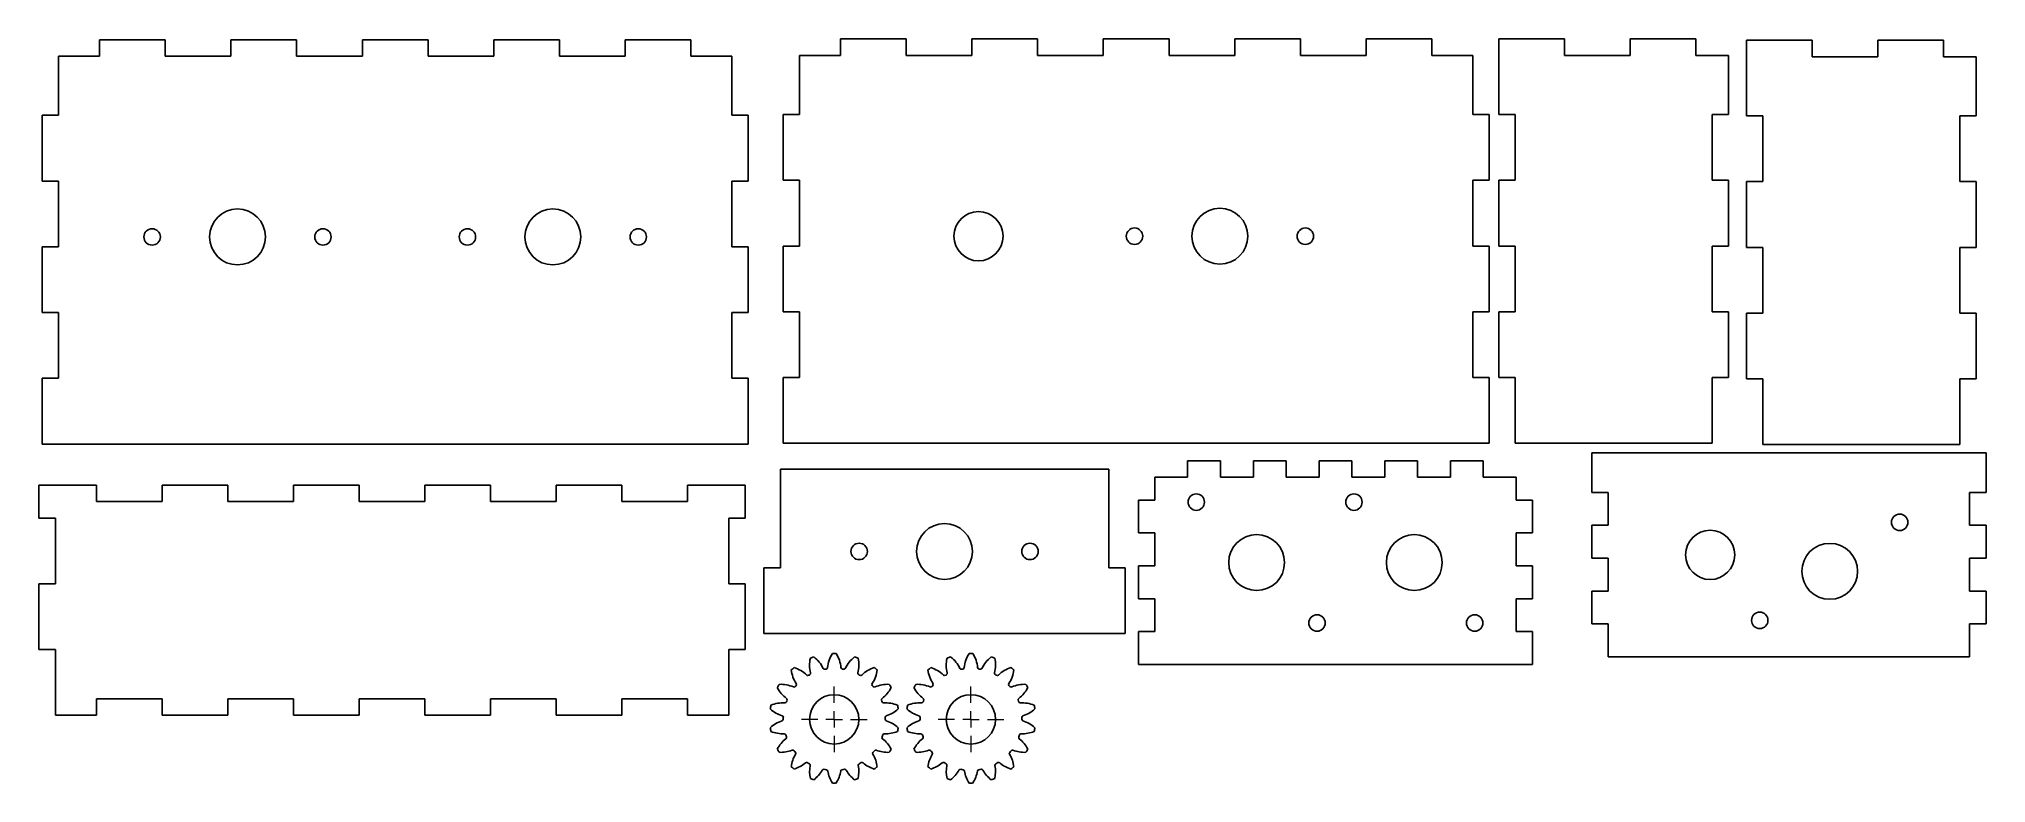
# Model space of a CAD drawing. Header units: millimetres. Extents: x 86 to 678, y 548 to 775.
import ezdxf

# ---------------------------------------------------------------- set-up
doc = ezdxf.new("R2010")
doc.units = ezdxf.units.MM

# ---------------------------------------------------------------- blocks, each defined once
blk = doc.blocks.new('SW_CENTERMARKSYMBOL_13')
at = {"color": 0, "linetype": 'Continuous', "lineweight": 18}
for p, q in [((0, 5), (0, 10)), ((-5, 0), (-10, 0)), ((0, 0), (-2.5, 0)), ((0, 0), (0, 2.5)), ((0, 0), (0, -2.5)), ((0, 0), (2.5, 0)), ((5, 0), (10, 0)), ((0, -5), (0, -10))]:
    blk.add_line(p, q, dxfattribs=at)

msp = doc.modelspace()

# ---------------------------------------------------------------- linework, layer by layer
at = {"color": 7, "linetype": 'Continuous', "lineweight": 25}
for p, q in [((104.09, 774.39), (104.09, 769.39)), ((124.09, 774.39), (104.09, 774.39)), ((124.09, 769.39), (124.09, 774.39)), ((144.09, 774.39), (144.09, 769.39)), ((164.09, 774.39), (144.09, 774.39)), ((164.09, 769.39), (164.09, 774.39)), ((184.09, 774.39), (184.09, 769.39)), ((204.09, 774.39), (184.09, 774.39)), ((204.09, 769.39), (204.09, 774.39)), ((224.09, 774.39), (224.09, 769.39)), ((244.09, 774.39), (224.09, 774.39)), ((244.09, 769.39), (244.09, 774.39)), ((264.09, 774.39), (264.09, 769.39)), ((284.09, 774.39), (264.09, 774.39)), ((284.09, 769.39), (284.09, 774.39)), ((329.68, 774.61), (329.68, 769.61)), ((349.68, 774.61), (329.68, 774.61)), ((349.68, 769.61), (349.68, 774.61)), ((369.68, 774.61), (369.68, 769.61)), ((389.68, 774.61), (369.68, 774.61)), ((389.68, 769.61), (389.68, 774.61)), ((409.68, 774.61), (409.68, 769.61)), ((429.68, 774.61), (409.68, 774.61)), ((429.68, 769.61), (429.68, 774.61)), ((449.68, 774.61), (449.68, 769.61)), ((469.68, 774.61), (449.68, 774.61)), ((469.68, 769.61), (469.68, 774.61)), ((489.68, 774.61), (489.68, 769.61)), ((509.68, 774.61), (489.68, 774.61)), ((509.68, 769.61), (509.68, 774.61)), ((550.06, 774.61), (530.06, 774.61)), ((530.06, 774.61), (530.06, 751.61)), ((550.06, 769.61), (550.06, 774.61)), ((570.06, 774.61), (570.06, 769.61)), ((590.06, 774.61), (570.06, 774.61)), ((590.06, 769.61), (590.06, 774.61)), ((625.45, 774.22), (605.45, 774.22)), ((605.45, 774.22), (605.45, 751.22)), ((625.45, 769.22), (625.45, 774.22)), ((645.45, 774.22), (645.45, 769.22)), ((665.45, 774.22), (645.45, 774.22)), ((665.45, 769.22), (665.45, 774.22)), ((91.59, 769.39), (91.59, 751.39)), ((104.09, 769.39), (91.59, 769.39)), ((144.09, 769.39), (124.09, 769.39)), ((184.09, 769.39), (164.09, 769.39)), ((224.09, 769.39), (204.09, 769.39)), ((264.09, 769.39), (244.09, 769.39)), ((296.59, 769.39), (284.09, 769.39)), ((296.59, 751.39), (296.59, 769.39)), ((317.18, 769.61), (317.18, 751.61)), ((317.18, 769.61), (329.68, 769.61)), ((349.68, 769.61), (369.68, 769.61)), ((389.68, 769.61), (409.68, 769.61)), ((429.68, 769.61), (449.68, 769.61)), ((469.68, 769.61), (489.68, 769.61)), ((509.68, 769.61), (522.18, 769.61)), ((522.18, 769.61), (522.18, 751.61)), ((570.06, 769.61), (550.06, 769.61)), ((600.06, 769.61), (590.06, 769.61)), ((600.06, 751.61), (600.06, 769.61)), ((645.45, 769.22), (625.45, 769.22)), ((675.45, 769.22), (665.45, 769.22)), ((675.45, 751.22), (675.45, 769.22)), ((86.59, 751.39), (86.59, 731.39)), ((91.59, 751.39), (86.59, 751.39)), ((296.59, 751.39), (301.59, 751.39)), ((301.59, 751.39), (301.59, 731.39)), ((312.18, 731.61), (312.18, 751.61)), ((317.18, 751.61), (312.18, 751.61)), ((522.18, 751.61), (527.18, 751.61)), ((527.18, 731.61), (527.18, 751.61)), ((530.06, 751.61), (535.06, 751.61)), ((535.06, 751.61), (535.06, 731.61)), ((600.06, 751.61), (595.06, 751.61)), ((595.06, 751.61), (595.06, 731.61)), ((605.45, 751.22), (610.45, 751.22)), ((610.45, 751.22), (610.45, 731.22)), ((675.45, 751.22), (670.45, 751.22)), ((670.45, 751.22), (670.45, 731.22)), ((86.59, 731.39), (91.59, 731.39)), ((91.59, 731.39), (91.59, 711.39)), ((301.59, 731.39), (296.59, 731.39)), ((296.59, 711.39), (296.59, 731.39)), ((317.18, 731.61), (312.18, 731.61)), ((317.18, 731.61), (317.18, 711.61)), ((522.18, 731.61), (527.18, 731.61)), ((522.18, 731.61), (522.18, 711.61)), ((535.06, 731.61), (530.06, 731.61)), ((530.06, 731.61), (530.06, 711.61)), ((595.06, 731.61), (600.06, 731.61)), ((600.06, 711.61), (600.06, 731.61)), ((610.45, 731.22), (605.45, 731.22)), ((605.45, 731.22), (605.45, 711.22)), ((670.45, 731.22), (675.45, 731.22)), ((675.45, 711.22), (675.45, 731.22)), ((86.59, 711.39), (86.59, 691.39)), ((91.59, 711.39), (86.59, 711.39)), ((296.59, 711.39), (301.59, 711.39)), ((301.59, 711.39), (301.59, 691.39)), ((312.18, 691.61), (312.18, 711.61)), ((317.18, 711.61), (312.18, 711.61)), ((522.18, 711.61), (527.18, 711.61)), ((527.18, 691.61), (527.18, 711.61)), ((530.06, 711.61), (535.06, 711.61)), ((535.06, 711.61), (535.06, 691.61)), ((595.06, 711.61), (595.06, 691.61)), ((600.06, 711.61), (595.06, 711.61)), ((605.45, 711.22), (610.45, 711.22)), ((610.45, 711.22), (610.45, 691.22)), ((670.45, 711.22), (670.45, 691.22)), ((675.45, 711.22), (670.45, 711.22)), ((86.59, 691.39), (91.59, 691.39)), ((91.59, 691.39), (91.59, 671.39)), ((301.59, 691.39), (296.59, 691.39)), ((296.59, 671.39), (296.59, 691.39)), ((317.18, 691.61), (312.18, 691.61)), ((317.18, 691.61), (317.18, 671.61)), ((522.18, 691.61), (527.18, 691.61)), ((522.18, 691.61), (522.18, 671.61)), ((535.06, 691.61), (530.06, 691.61)), ((530.06, 691.61), (530.06, 671.61)), ((595.06, 691.61), (600.06, 691.61)), ((600.06, 671.61), (600.06, 691.61)), ((610.45, 691.22), (605.45, 691.22)), ((605.45, 691.22), (605.45, 671.22)), ((670.45, 691.22), (675.45, 691.22)), ((675.45, 671.22), (675.45, 691.22)), ((86.59, 671.39), (86.59, 651.39)), ((91.59, 671.39), (86.59, 671.39)), ((296.59, 671.39), (301.59, 671.39)), ((301.59, 671.39), (301.59, 651.39)), ((312.18, 651.61), (312.18, 671.61)), ((317.18, 671.61), (312.18, 671.61)), ((522.18, 671.61), (527.18, 671.61)), ((527.18, 651.61), (527.18, 671.61)), ((530.06, 671.61), (535.06, 671.61)), ((535.06, 671.61), (535.06, 651.61)), ((600.06, 671.61), (595.06, 671.61)), ((595.06, 671.61), (595.06, 651.61)), ((605.45, 671.22), (610.45, 671.22)), ((610.45, 671.22), (610.45, 651.22)), ((675.45, 671.22), (670.45, 671.22)), ((670.45, 671.22), (670.45, 651.22)), ((86.59, 651.39), (301.59, 651.39)), ((312.18, 651.61), (527.18, 651.61)), ((435.36, 646.32), (435.36, 641.32)), ((445.36, 646.32), (435.36, 646.32)), ((445.36, 641.32), (445.36, 646.32)), ((455.36, 646.32), (455.36, 641.32)), ((465.36, 646.32), (455.36, 646.32)), ((465.36, 641.32), (465.36, 646.32)), ((475.36, 646.32), (475.36, 641.32)), ((485.36, 646.32), (475.36, 646.32)), ((485.36, 641.32), (485.36, 646.32)), ((495.36, 646.32), (495.36, 641.32)), ((505.36, 646.32), (495.36, 646.32)), ((505.36, 641.32), (505.36, 646.32)), ((515.36, 646.32), (515.36, 641.32)), ((525.36, 646.32), (515.36, 646.32)), ((525.36, 641.32), (525.36, 646.32)), ((535.06, 651.61), (595.06, 651.61)), ((558.43, 636.66), (558.43, 648.66)), ((558.43, 648.66), (678.43, 648.66)), ((610.45, 651.22), (670.45, 651.22)), ((678.43, 636.66), (678.43, 648.66)), ((311.35, 643.71), (311.35, 613.71)), ((411.35, 643.71), (311.35, 643.71)), ((411.35, 613.71), (411.35, 643.71)), ((425.36, 641.32), (425.36, 634.32)), ((435.36, 641.32), (425.36, 641.32)), ((455.36, 641.32), (445.36, 641.32)), ((475.36, 641.32), (465.36, 641.32)), ((495.36, 641.32), (485.36, 641.32)), ((515.36, 641.32), (505.36, 641.32)), ((535.36, 641.32), (525.36, 641.32)), ((535.36, 634.32), (535.36, 641.32)), ((85.63, 638.88), (85.63, 628.88)), ((103.13, 638.88), (85.63, 638.88)), ((103.13, 633.88), (103.13, 638.88)), ((123.13, 638.88), (123.13, 633.88)), ((143.13, 638.88), (123.13, 638.88)), ((143.13, 633.88), (143.13, 638.88)), ((163.13, 638.88), (163.13, 633.88)), ((183.13, 638.88), (163.13, 638.88)), ((183.13, 633.88), (183.13, 638.88)), ((203.13, 638.88), (203.13, 633.88)), ((223.13, 638.88), (203.13, 638.88)), ((223.13, 633.88), (223.13, 638.88)), ((243.13, 638.88), (243.13, 633.88)), ((263.13, 638.88), (243.13, 638.88)), ((263.13, 633.88), (263.13, 638.88)), ((283.13, 638.88), (283.13, 633.88)), ((300.63, 638.88), (283.13, 638.88)), ((300.63, 628.88), (300.63, 638.88)), ((420.36, 624.32), (420.36, 634.32)), ((420.36, 634.32), (425.36, 634.32)), ((540.36, 634.32), (535.36, 634.32)), ((540.36, 624.32), (540.36, 634.32)), ((563.43, 636.66), (558.43, 636.66)), ((563.43, 626.66), (563.43, 636.66)), ((673.43, 636.66), (678.43, 636.66)), ((673.43, 626.66), (673.43, 636.66)), ((85.63, 628.88), (90.63, 628.88)), ((90.63, 628.88), (90.63, 608.88)), ((123.13, 633.88), (103.13, 633.88)), ((163.13, 633.88), (143.13, 633.88)), ((203.13, 633.88), (183.13, 633.88)), ((243.13, 633.88), (223.13, 633.88)), ((283.13, 633.88), (263.13, 633.88)), ((300.63, 628.88), (295.63, 628.88)), ((295.63, 628.88), (295.63, 608.88)), ((425.36, 624.32), (420.36, 624.32)), ((425.36, 624.32), (425.36, 614.32)), ((535.36, 624.32), (540.36, 624.32)), ((535.36, 614.32), (535.36, 624.32)), ((558.43, 616.66), (558.43, 626.66)), ((558.43, 626.66), (563.43, 626.66)), ((678.43, 626.66), (673.43, 626.66)), ((678.43, 616.66), (678.43, 626.66)), ((563.43, 616.66), (558.43, 616.66)), ((563.43, 606.66), (563.43, 616.66)), ((673.43, 616.66), (678.43, 616.66)), ((673.43, 606.66), (673.43, 616.66)), ((306.35, 593.71), (306.35, 613.71)), ((306.35, 613.71), (311.35, 613.71)), ((416.35, 613.71), (411.35, 613.71)), ((416.35, 593.71), (416.35, 613.71)), ((420.36, 604.32), (420.36, 614.32)), ((420.36, 614.32), (425.36, 614.32)), ((540.36, 614.32), (535.36, 614.32)), ((540.36, 604.32), (540.36, 614.32)), ((90.63, 608.88), (85.63, 608.88)), ((85.63, 608.88), (85.63, 588.88)), ((295.63, 608.88), (300.63, 608.88)), ((300.63, 588.88), (300.63, 608.88)), ((558.43, 596.66), (558.43, 606.66)), ((558.43, 606.66), (563.43, 606.66)), ((678.43, 606.66), (673.43, 606.66)), ((678.43, 596.66), (678.43, 606.66)), ((425.36, 604.32), (420.36, 604.32)), ((425.36, 604.32), (425.36, 594.32)), ((535.36, 604.32), (540.36, 604.32)), ((535.36, 594.32), (535.36, 604.32)), ((306.35, 593.71), (416.35, 593.71)), ((420.36, 584.32), (420.36, 594.32)), ((420.36, 594.32), (425.36, 594.32)), ((540.36, 594.32), (535.36, 594.32)), ((540.36, 584.32), (540.36, 594.32)), ((563.43, 596.66), (558.43, 596.66)), ((563.43, 586.66), (563.43, 596.66)), ((673.43, 596.66), (678.43, 596.66)), ((673.43, 586.66), (673.43, 596.66)), ((85.63, 588.88), (90.63, 588.88)), ((90.63, 588.88), (90.63, 568.88)), ((300.63, 588.88), (295.63, 588.88)), ((295.63, 588.88), (295.63, 568.88)), ((420.36, 584.32), (540.36, 584.32)), ((563.43, 586.66), (673.43, 586.66)), ((123.13, 573.88), (103.13, 573.88)), ((103.13, 573.88), (103.13, 568.88)), ((123.13, 568.88), (123.13, 573.88)), ((163.13, 573.88), (143.13, 573.88)), ((143.13, 573.88), (143.13, 568.88)), ((163.13, 568.88), (163.13, 573.88)), ((203.13, 573.88), (183.13, 573.88)), ((183.13, 573.88), (183.13, 568.88)), ((203.13, 568.88), (203.13, 573.88)), ((243.13, 573.88), (223.13, 573.88)), ((223.13, 573.88), (223.13, 568.88)), ((243.13, 568.88), (243.13, 573.88)), ((283.13, 573.88), (263.13, 573.88)), ((263.13, 573.88), (263.13, 568.88)), ((283.13, 568.88), (283.13, 573.88)), ((90.63, 568.88), (103.13, 568.88)), ((123.13, 568.88), (143.13, 568.88)), ((163.13, 568.88), (183.13, 568.88)), ((203.13, 568.88), (223.13, 568.88)), ((243.13, 568.88), (263.13, 568.88)), ((283.13, 568.88), (295.63, 568.88))]:
    msp.add_line(p, q, dxfattribs=at)
for centre, radius in [((146.09, 714.39), 8.5), ((242.09, 714.39), 8.5), ((371.68, 714.61), 7.5), ((445.18, 714.61), 8.5), ((120.09, 714.39), 2.5), ((172.09, 714.39), 2.5), ((216.09, 714.39), 2.5), ((268.09, 714.39), 2.5), ((419.18, 714.61), 2.5), ((471.18, 714.61), 2.5), ((437.98, 633.71), 2.5), ((485.98, 633.71), 2.5), ((652.14, 627.57), 2.5), ((361.35, 618.71), 8.5), ((456.36, 615.32), 8.5), ((504.36, 615.32), 8.5), ((594.43, 617.66), 7.5), ((335.35, 618.71), 2.5), ((387.35, 618.71), 2.5), ((630.84, 612.66), 8.5), ((474.75, 596.94), 2.5), ((522.75, 596.94), 2.5), ((609.54, 597.74), 2.5), ((327.75, 567.62), 7.5), ((369.37, 567.62), 7.5)]:
    msp.add_circle(centre, radius, dxfattribs=at)
for centre, radius, start, end in [((335.15, 582.48), 9.48, 147.17167, 174.57423), ((327.75, 567.62), 20, 88.36685, 91.63315), ((320.36, 582.48), 9.48, 5.42577, 32.82833), ((376.76, 582.48), 9.48, 147.17167, 174.57423), ((369.37, 567.62), 20, 88.36685, 91.63315), ((361.97, 582.48), 9.48, 5.42577, 32.82833), ((327.96, 567.7), 20, 128.36685, 131.63315), ((324.07, 583.83), 9.48, 187.17167, 213.95868), ((312.75, 574.32), 9.48, 45.65983, 72.82833), ((319.72, 581.46), 0.5, 225.65983, 300.14765), ((327.75, 567.62), 15.5, 118.7263, 120.14765), ((329.73, 584.13), 9.48, 167.17167, 194.36343), ((320.06, 581.66), 0.5, 298.7263, 14.36343), ((327.86, 567.64), 20, 108.36685, 111.63315), ((315.83, 579.07), 9.48, 25.43343, 52.82833), ((324.85, 583.36), 0.5, 205.43343, 280.47854), ((327.75, 567.62), 15.5, 99.1303, 100.47854), ((325.22, 583.42), 0.5, 279.1303, 354.57423), ((330.29, 583.42), 0.5, 185.42577, 260.8697), ((327.75, 567.62), 15.5, 79.52146, 80.8697), ((330.66, 583.36), 0.5, 259.52146, 334.56657), ((339.68, 579.07), 9.48, 127.17167, 154.56657), ((327.65, 567.64), 20, 68.36685, 71.63315), ((335.44, 581.66), 0.5, 165.63657, 241.2737), ((325.78, 584.13), 9.48, 345.63657, 12.82833), ((327.75, 567.62), 15.5, 59.85235, 61.2737), ((335.79, 581.46), 0.5, 239.85235, 314.34017), ((342.76, 574.32), 9.48, 107.17167, 134.34017), ((331.44, 583.83), 9.48, 326.04132, 352.82833), ((327.55, 567.7), 20, 48.36685, 51.63315), ((369.57, 567.7), 20, 128.36685, 131.63315), ((365.69, 583.83), 9.48, 187.17167, 213.95868), ((354.36, 574.32), 9.48, 45.65983, 72.82833), ((361.33, 581.46), 0.5, 225.65983, 300.14765), ((369.37, 567.62), 15.5, 118.7263, 120.14765), ((371.34, 584.13), 9.48, 167.17167, 194.36343), ((361.68, 581.66), 0.5, 298.7263, 14.36343), ((369.47, 567.64), 20, 108.36685, 111.63315), ((357.45, 579.07), 9.48, 25.43343, 52.82833), ((366.46, 583.36), 0.5, 205.43343, 280.47854), ((369.37, 567.62), 15.5, 99.1303, 100.47854), ((366.83, 583.42), 0.5, 279.1303, 354.57423), ((371.91, 583.42), 0.5, 185.42577, 260.8697), ((369.37, 567.62), 15.5, 79.52146, 80.8697), ((372.28, 583.36), 0.5, 259.52146, 334.56657), ((381.29, 579.07), 9.48, 127.17167, 154.56657), ((369.26, 567.64), 20, 68.36685, 71.63315), ((377.06, 581.66), 0.5, 165.63657, 241.2737), ((367.39, 584.13), 9.48, 345.63657, 12.82833), ((369.37, 567.62), 15.5, 59.85235, 61.2737), ((377.4, 581.46), 0.5, 239.85235, 314.34017), ((384.38, 574.32), 9.48, 107.17167, 134.34017), ((373.05, 583.83), 9.48, 326.04132, 352.82833), ((369.16, 567.7), 20, 48.36685, 51.63315), ((328.03, 567.78), 20, 148.36685, 151.63315), ((318.86, 581.61), 9.48, 207.17167, 233.40616), ((311.47, 568.81), 9.48, 66.08055, 92.82833), ((315.51, 577.93), 0.5, 246.08055, 319.9188), ((327.75, 567.62), 15.5, 138.35669, 139.9188), ((315.8, 578.26), 0.5, 318.35669, 33.95868), ((339.71, 578.26), 0.5, 146.04132, 221.64331), ((327.75, 567.62), 15.5, 40.0812, 41.64331), ((340, 577.93), 0.5, 220.0812, 293.91945), ((344.04, 568.81), 9.48, 87.17167, 113.91945), ((336.65, 581.61), 9.48, 306.59384, 332.82833), ((327.48, 567.78), 20, 28.36685, 31.63315), ((369.64, 567.78), 20, 148.36685, 151.63315), ((360.47, 581.61), 9.48, 207.17167, 233.40616), ((353.08, 568.81), 9.48, 66.08055, 92.82833), ((357.12, 577.93), 0.5, 246.08055, 319.9188), ((369.37, 567.62), 15.5, 138.35669, 139.9188), ((357.41, 578.26), 0.5, 318.35669, 33.95868), ((381.32, 578.26), 0.5, 146.04132, 221.64331), ((369.37, 567.62), 15.5, 40.0812, 41.64331), ((381.61, 577.93), 0.5, 220.0812, 293.91945), ((385.65, 568.81), 9.48, 87.17167, 113.91945), ((378.26, 581.61), 9.48, 306.59384, 332.82833), ((369.09, 567.78), 20, 28.36685, 31.63315), ((328.07, 567.89), 20, 168.36685, 171.63315), ((314.72, 577.75), 9.48, 227.17167, 252.76936), ((312.15, 563.18), 9.48, 86.64814, 112.82833), ((312.74, 573.14), 0.5, 266.64814, 339.82232), ((312.91, 573.6), 0.5, 338.06354, 53.40616), ((327.75, 567.62), 15.5, 158.06354, 159.82232), ((342.6, 573.6), 0.5, 126.59384, 201.93646), ((327.75, 567.62), 15.5, 20.17768, 21.93646), ((342.77, 573.14), 0.5, 200.17768, 273.35186), ((343.36, 563.18), 9.48, 67.17167, 93.35186), ((340.79, 577.75), 9.48, 287.23064, 312.82833), ((327.44, 567.89), 20, 8.36685, 11.63315), ((369.68, 567.89), 20, 168.36685, 171.63315), ((356.33, 577.75), 9.48, 227.17167, 252.76936), ((353.77, 563.18), 9.48, 86.64814, 112.82833), ((354.35, 573.14), 0.5, 266.64814, 339.82232), ((354.52, 573.6), 0.5, 338.06354, 53.40616), ((369.37, 567.62), 15.5, 158.06354, 159.82232), ((384.21, 573.6), 0.5, 126.59384, 201.93646), ((369.37, 567.62), 15.5, 20.17768, 21.93646), ((384.38, 573.14), 0.5, 200.17768, 273.35186), ((384.97, 563.18), 9.48, 67.17167, 93.35186), ((382.4, 577.75), 9.48, 287.23064, 312.82833), ((369.06, 567.89), 20, 8.36685, 11.63315), ((314.72, 558.13), 9.48, 107.29627, 132.82833), ((328.07, 567.99), 20, 188.36685, 191.63315), ((312.15, 572.7), 9.48, 247.17167, 272.12277), ((311.75, 567.66), 0.5, 287.29627, 359.87216), ((311.77, 568.22), 0.5, 357.87977, 72.76936), ((327.75, 567.62), 15.5, 177.87977, 179.87216), ((312.52, 562.73), 0.5, 17.82626, 92.12277), ((342.99, 562.73), 0.5, 87.87723, 162.17374), ((343.36, 572.7), 9.48, 267.87723, 292.82833), ((343.74, 568.22), 0.5, 107.23064, 182.12023), ((327.75, 567.62), 15.5, 0.12784, 2.12023), ((343.75, 567.66), 0.5, 180.12784, 252.70373), ((340.79, 558.13), 9.48, 47.17167, 72.70373), ((327.44, 567.99), 20, 348.36685, 351.63315), ((356.33, 558.13), 9.48, 107.29627, 132.82833), ((369.68, 567.99), 20, 188.36685, 191.63315), ((353.77, 572.7), 9.48, 247.17167, 272.12277), ((353.37, 567.66), 0.5, 287.29627, 359.87216), ((353.38, 568.22), 0.5, 357.87977, 72.76936), ((369.37, 567.62), 15.5, 177.87977, 179.87216), ((354.13, 562.73), 0.5, 17.82626, 92.12277), ((384.6, 562.73), 0.5, 87.87723, 162.17374), ((384.97, 572.7), 9.48, 267.87723, 292.82833), ((385.36, 568.22), 0.5, 107.23064, 182.12023), ((369.37, 567.62), 15.5, 0.12784, 2.12023), ((385.37, 567.66), 0.5, 180.12784, 252.70373), ((382.4, 558.13), 9.48, 47.17167, 72.70373), ((369.06, 567.99), 20, 348.36685, 351.63315), ((318.86, 554.27), 9.48, 127.94665, 152.82833), ((328.03, 568.1), 20, 208.36685, 211.63315), ((311.47, 567.07), 9.48, 267.17167, 291.54398), ((327.75, 567.62), 15.5, 197.82626, 200.06308), ((312.73, 562.14), 0.5, 307.94665, 20.06308), ((315.13, 557.79), 0.5, 37.90999, 111.54398), ((327.75, 567.62), 15.5, 217.90999, 220.37084), ((315.57, 557.26), 0.5, 328.51843, 40.37084), ((339.94, 557.26), 0.5, 139.62916, 211.48157), ((327.75, 567.62), 15.5, 319.62916, 322.09001), ((340.38, 557.79), 0.5, 68.45602, 142.09001), ((344.04, 567.07), 9.48, 248.45602, 272.82833), ((342.78, 562.14), 0.5, 159.93692, 232.05335), ((327.75, 567.62), 15.5, 339.93692, 342.17374), ((336.65, 554.27), 9.48, 27.17167, 52.05335), ((327.48, 568.1), 20, 328.36685, 331.63315), ((360.47, 554.27), 9.48, 127.94665, 152.82833), ((369.64, 568.1), 20, 208.36685, 211.63315), ((353.08, 567.07), 9.48, 267.17167, 291.54398), ((369.37, 567.62), 15.5, 197.82626, 200.06308), ((354.34, 562.14), 0.5, 307.94665, 20.06308), ((356.74, 557.79), 0.5, 37.90999, 111.54398), ((369.37, 567.62), 15.5, 217.90999, 220.37084), ((357.18, 557.26), 0.5, 328.51843, 40.37084), ((381.56, 557.26), 0.5, 139.62916, 211.48157), ((369.37, 567.62), 15.5, 319.62916, 322.09001), ((381.99, 557.79), 0.5, 68.45602, 142.09001), ((385.65, 567.07), 9.48, 248.45602, 272.82833), ((384.4, 562.14), 0.5, 159.93692, 232.05335), ((369.37, 567.62), 15.5, 339.93692, 342.17374), ((378.26, 554.27), 9.48, 27.17167, 52.05335), ((369.09, 568.1), 20, 328.36685, 331.63315), ((324.07, 552.05), 9.48, 148.51843, 172.82833), ((327.96, 568.18), 20, 228.36685, 231.63315), ((312.75, 561.56), 9.48, 287.17167, 311.10455), ((319.31, 554.04), 0.5, 58.12296, 131.10455), ((327.75, 567.62), 15.5, 238.12296, 240.75569), ((319.94, 553.66), 0.5, 348.93911, 60.75569), ((329.73, 551.75), 9.48, 168.93911, 192.82833), ((315.83, 556.81), 9.48, 307.17167, 330.86068), ((324.55, 551.95), 0.5, 78.44228, 150.86068), ((327.75, 567.62), 15.5, 258.44228, 261.16842), ((325.3, 551.81), 0.5, 9.15504, 81.16842), ((335.15, 553.4), 9.48, 189.15504, 212.82833), ((320.36, 553.4), 9.48, 327.17167, 350.84496), ((330.21, 551.81), 0.5, 98.83158, 170.84496), ((327.75, 567.62), 15.5, 278.83158, 281.55772), ((330.96, 551.95), 0.5, 29.13932, 101.55772), ((339.68, 556.81), 9.48, 209.13932, 232.82833), ((325.78, 551.75), 9.48, 347.17167, 11.06089), ((335.57, 553.66), 0.5, 119.24431, 191.06089), ((327.75, 567.62), 15.5, 299.24431, 301.87704), ((336.2, 554.04), 0.5, 48.89545, 121.87704), ((342.76, 561.56), 9.48, 228.89545, 252.82833), ((331.44, 552.05), 9.48, 7.17167, 31.48157), ((327.55, 568.18), 20, 308.36685, 311.63315), ((365.69, 552.05), 9.48, 148.51843, 172.82833), ((369.57, 568.18), 20, 228.36685, 231.63315), ((354.36, 561.56), 9.48, 287.17167, 311.10455), ((360.92, 554.04), 0.5, 58.12296, 131.10455), ((369.37, 567.62), 15.5, 238.12296, 240.75569), ((361.55, 553.66), 0.5, 348.93911, 60.75569), ((371.34, 551.75), 9.48, 168.93911, 192.82833), ((357.45, 556.81), 9.48, 307.17167, 330.86068), ((366.16, 551.95), 0.5, 78.44228, 150.86068), ((369.37, 567.62), 15.5, 258.44228, 261.16842), ((366.91, 551.81), 0.5, 9.15504, 81.16842), ((376.76, 553.4), 9.48, 189.15504, 212.82833), ((361.97, 553.4), 9.48, 327.17167, 350.84496), ((371.82, 551.81), 0.5, 98.83158, 170.84496), ((369.37, 567.62), 15.5, 278.83158, 281.55772), ((372.57, 551.95), 0.5, 29.13932, 101.55772), ((381.29, 556.81), 9.48, 209.13932, 232.82833), ((367.39, 551.75), 9.48, 347.17167, 11.06089), ((377.18, 553.66), 0.5, 119.24431, 191.06089), ((369.37, 567.62), 15.5, 299.24431, 301.87704), ((377.82, 554.04), 0.5, 48.89545, 121.87704), ((384.38, 561.56), 9.48, 228.89545, 252.82833), ((373.05, 552.05), 9.48, 7.17167, 31.48157), ((369.16, 568.18), 20, 308.36685, 311.63315), ((327.86, 568.24), 20, 248.36685, 251.63315), ((327.75, 568.26), 20, 268.36685, 271.63315), ((327.65, 568.24), 20, 288.36685, 291.63315), ((369.47, 568.24), 20, 248.36685, 251.63315), ((369.37, 568.26), 20, 268.36685, 271.63315), ((369.26, 568.24), 20, 288.36685, 291.63315)]:
    msp.add_arc(centre, radius, start, end, dxfattribs=at)

# ---------------------------------------------------------------- block references
at = {"color": 7, "linetype": 'Continuous', "lineweight": 0}
for p in [(327.75, 567.62), (369.37, 567.62)]:
    msp.add_blockref('SW_CENTERMARKSYMBOL_13', p, dxfattribs=at)

doc.saveas('drawing.dxf')
